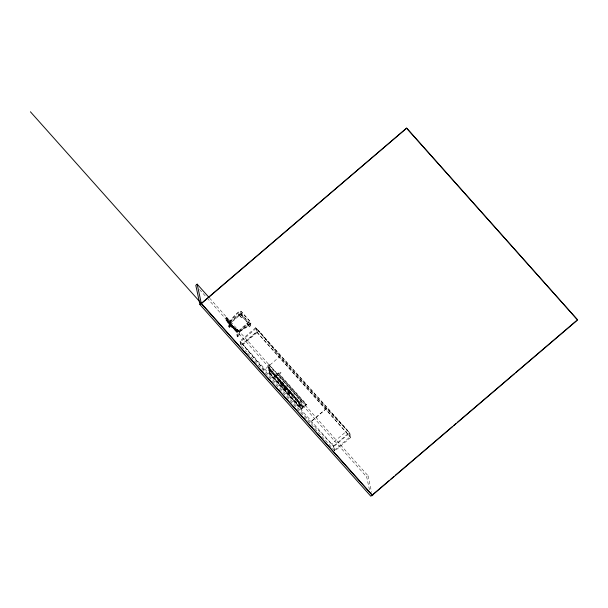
<?xml version="1.0" encoding="UTF-8"?>
<svg xmlns="http://www.w3.org/2000/svg" width="608" height="608" viewBox="0 0 608 608"><rect width="100%" height="100%" fill="white"/><g stroke="black" fill="none" stroke-linecap="round" stroke-linejoin="round"><path stroke-width="0.46" stroke-dasharray="3.04 2.28" d="M278.479 373.684L278.502 372.962L306.774 404.67L305.915 404.487L278.411 373.646L278.487 372.955L273.136 377.522C278.836 376.261 287.523 366.92 273.136 377.522M301.484 408.576L301.416 409.214L306.751 404.7L305.968 404.746L301.484 408.576L270.431 373.662L268.546 364.884L269.002 364.496L301.066 400.452L302.427 406.82L301.971 407.216L269.906 371.252L270.37 370.865L269.002 364.496M237.181 330.326L237.439 329.673L236.656 329.354A16.887 16.462 -12.1 0 1 227.757 319.375C228.061 317.346 224.983 317.049 226.206 319.056A18.339 17.883 -12.1 0 0 235.874 329.893L237.363 330.463L237.439 329.673M226.678 317.558L227.597 320.94A17.571 17.13 -12.1 0 0 235.083 329.354L236.375 330M228.502 321.738L228.661 322.058A31.981 25.346 -41.7 0 0 231.321 325.804L232.112 326.64A31.981 25.346 -41.7 0 0 236.732 330.091L237.774 330.63L236.618 330.243A32.171 25.49 -41.7 0 1 231.975 326.77L231.177 325.934A32.171 25.49 -41.7 0 1 228.509 322.164L227.818 320.743L228.106 321.716A32.171 25.49 -41.7 0 0 231.572 326.321L232.416 327.112A32.171 25.49 -41.7 0 0 235.212 329.202L237.333 330.395L235.326 329.05A31.981 25.346 -41.7 0 1 232.552 326.982L231.709 326.192A31.981 25.346 -41.7 0 1 228.266 321.609L227.818 320.743M229.984 321.419A111.849 21.842 -41.7 0 0 227.316 319.534L225.826 319.983A134.17 26.197 -41.7 0 1 228.274 322.886L228.752 326.777L229.596 327.72L230.485 326.96A107.449 20.984 -41.7 0 0 230.949 322.924L229.596 320.918M235.608 328.882L236.474 329.832A111.849 21.842 -41.7 0 1 239.172 331.725L239.294 332.28A107.449 20.984 -41.7 0 1 238.83 336.323L237.941 337.075L237.097 336.133L236.618 332.242A134.17 26.197 -41.7 0 0 234.171 329.338L235.661 328.89A111.849 21.842 -41.7 0 1 238.146 330.516L236.793 332.09L229.292 323.676L230.637 322.103A111.849 21.842 -41.7 0 0 228.152 320.477L226.921 320.712L226.45 319.451M236.504 329.84L234.43 329.126M229.55 322.24L230.075 321.769L230.478 322.529A16.652 16.325 -44.3 0 0 237.204 330.076L237.751 330.364L237.226 330.836L236.694 330.463A17.313 16.978 -44.3 0 1 229.695 322.62L229.55 322.24L229.87 322.795A17.313 16.978 -44.3 0 0 236.869 330.646M229.725 322.422L230.25 321.951M237.751 330.364L237.226 330.836M230.341 323.236L229.832 321.989L230.523 323.942A32.171 16.028 -41.8 0 0 231.435 326.01L231.838 326.618A32.171 16.028 -41.8 0 0 234.604 328.996L235.311 329.141L234.171 328.229A31.981 15.937 -41.8 0 1 231.876 326.428L231.42 325.865A31.981 15.937 -41.8 0 1 229.915 322.445L229.771 321.647L229.763 322.552A32.171 16.028 -41.8 0 0 231.276 325.987L232.294 327.188M225.826 319.983L226.921 320.712M240.449 312.489L241.528 315.871L240.639 316.631A118.37 23.112 -41.7 0 1 238.914 313.804L240.449 312.489L241.292 313.432L242.372 316.814L241.482 317.574L240.038 316.069M230.113 321.564L238.914 313.804M229.292 323.676L239.681 314.663L239.826 315.187L230.873 322.833L230.234 322.118L239.187 314.473L239.043 313.941M241.482 317.574A118.37 23.112 -41.7 0 1 239.757 314.746L240.403 314.192L248.026 323.16L248.771 322.529L241.292 313.432M229.528 324.132L230.151 322.947L237.774 331.915L237.029 332.546L229.406 323.578M248.026 323.16L240.525 314.746L241.148 313.561M228.752 326.777L229.642 326.017A107.449 20.984 -41.7 0 0 230.105 321.974M235.638 329.756L235.015 330.288A134.17 26.197 -41.7 0 1 237.462 333.192L237.941 337.075M248.649 321.974L249.873 325.234L248.984 325.987A118.37 23.112 -41.7 0 1 247.258 323.16L247.912 322.605M238.458 330.927L247.258 323.16M239.096 331.641L248.026 324.018L248.17 324.55L239.218 332.196L238.579 331.482L247.532 323.828L247.388 323.304M249.637 322.795L250.716 326.177L249.827 326.929A118.37 23.112 -41.7 0 1 248.102 324.102L249.637 322.795L248.794 321.845M237.097 336.133L237.986 335.373A107.449 20.984 -41.7 0 0 238.45 331.337M240.707 344.683L239.947 341.118L255.786 327.598L349.76 432.98L350.717 437.433L334.879 450.954L247.205 352.648M333.48 446.128L349.319 432.607L326.511 408.591L279.992 356.432L256.295 328.282L257.184 332.424L241.338 345.944L240.456 341.802L256.295 328.282L349.319 432.607L350.208 436.742L334.37 450.262L333.48 446.128L310.566 421.876L326.405 408.356L347.404 430.456L331.565 443.977M255.786 327.598L256.743 332.052L240.905 345.572L246.574 351.941M326.405 408.356L280.022 356.341L264.153 369.953L240.456 341.802M268.113 367.642L268.47 367.331L299.6 402.238L300.816 407.938L300.458 408.242L299.235 402.542L268.113 367.642L269.336 373.335L301.393 409.26C302.366 404.943 311.326 401.113 301.424 408.325L273.919 377.477M268.964 368.798L269.321 368.494L298.855 401.607L299.964 406.775L299.607 407.079L270.074 373.966L268.964 368.798L298.498 401.918L299.607 407.079M269.336 373.335L269.694 373.031L268.47 367.331M278.168 380.236L279.33 379.248L291.095 392.434L290.024 393.847L278.168 380.236L290.024 393.847M278.259 380.661L279.33 379.248M279.422 379.666L281.618 383.253L280.98 383.8L278.783 380.213M282.94 386.262C284.681 384.879 287.766 391.818 284.574 388.527C280.729 383.8 285.084 387.79 285.798 389.614M291.186 392.852L289.628 392.244L288.99 392.783L290.548 393.399M289.932 393.429L291.095 392.434M301.971 407.216L300.61 400.839L301.066 400.452M326.511 408.591L310.665 422.112L264.184 369.862L242.372 343.953L258.21 330.433L280.022 356.341M334.879 450.954L333.921 446.5L349.76 432.98M369.451 489.812L366.708 476.984L368.076 475.813L209.783 298.315M231.732 326.557A32.171 16.028 -41.8 0 0 234.042 328.366L234.376 328.328M227.248 319.565L228.106 320.462M226.024 317.771L226.89 318.79L227.544 318.577M286.254 389.226L283.396 385.875M237.606 329.817L236.162 329.247A17.662 17.214 -12.1 0 1 226.852 318.812M237.378 330.478L236.535 330.159M235.311 329.141L234.734 328.86A31.981 15.937 -41.8 0 1 231.982 326.496L231.58 325.896A31.981 15.937 -41.8 0 1 230.675 323.836L230.485 323.106M237.576 330.182L237.029 329.893A16.652 16.325 -44.3 0 1 230.303 322.346L230.075 321.769M235.136 329.255L234.217 328.449M231.876 326.428L232.438 327.058M241.262 314.116L248.771 322.529M257.184 332.424L350.208 436.742M256.743 332.052L350.717 437.433M249.873 325.234L250.716 326.177M239.187 314.473L239.826 315.187M247.532 323.828L248.17 324.55M248.391 325.424L249.827 326.929M278.464 373.905L305.968 404.746M237.941 330.273L239.218 332.196M230.827 322.369L229.999 321.434A61.119 59.576 -12.1 0 1 239.263 311.562A1.444 1.414 -12.1 0 1 241.3 311.691L250.564 322.08A1.444 1.414 -12.1 0 1 250.412 324.072A61.119 59.576 -12.1 0 1 239.157 331.71L238.328 330.782M268.546 364.884L300.61 400.839M230.265 323.502L237.774 331.915M199.591 289.583L206.522 297.365M207.153 298.072L366.708 476.984M227.103 320.963L228.152 322.141M235.448 330.326L236.504 331.504M229.254 323.524L237.029 332.546M281.618 383.253L289.628 392.244M270.37 370.865L302.427 406.82M229.642 326.017L230.485 326.96M237.986 335.373L238.83 336.323M269.694 373.031L300.816 407.938M239.947 341.118L333.921 446.5M227.696 320.91L228.372 321.898M368.076 475.813L371.61 492.313M300.8 400.231L302.123 406.402L270.628 371.093L269.306 364.914M240.403 314.192L240.525 314.746M238.579 331.482L238.298 330.63L236.793 332.09M230.751 322.278L230.873 322.833M230.234 322.118L229.968 321.282A61.119 59.576 -12.1 0 1 239.225 311.41A1.444 1.414 -12.1 0 1 241.27 311.532L250.534 321.921A1.444 1.414 -12.1 0 1 250.382 323.92A61.119 59.576 -12.1 0 1 239.126 331.558M229.596 327.72L229.11 323.828A134.17 26.197 -41.7 0 0 226.67 320.925"/><path stroke-width="0.91" d="M209.152 297.608L197.174 284.172L195.806 285.342L199.933 304.585L370.827 496.227L389.492 480.297M199.933 304.585L406.661 128.121L577.6 319.945L372.233 495.239L201.339 303.597L197.174 284.172M201.339 303.597L406.661 128.121M390.936 479.066L393.817 476.604M395.253 475.38L452.185 426.786M453.621 425.554L455.787 423.708M457.224 422.484L514.148 373.89M515.592 372.658L576.118 320.994M406.699 128.303L577.6 319.945M30.4 111.773L372.788 495.718"/></g></svg>
